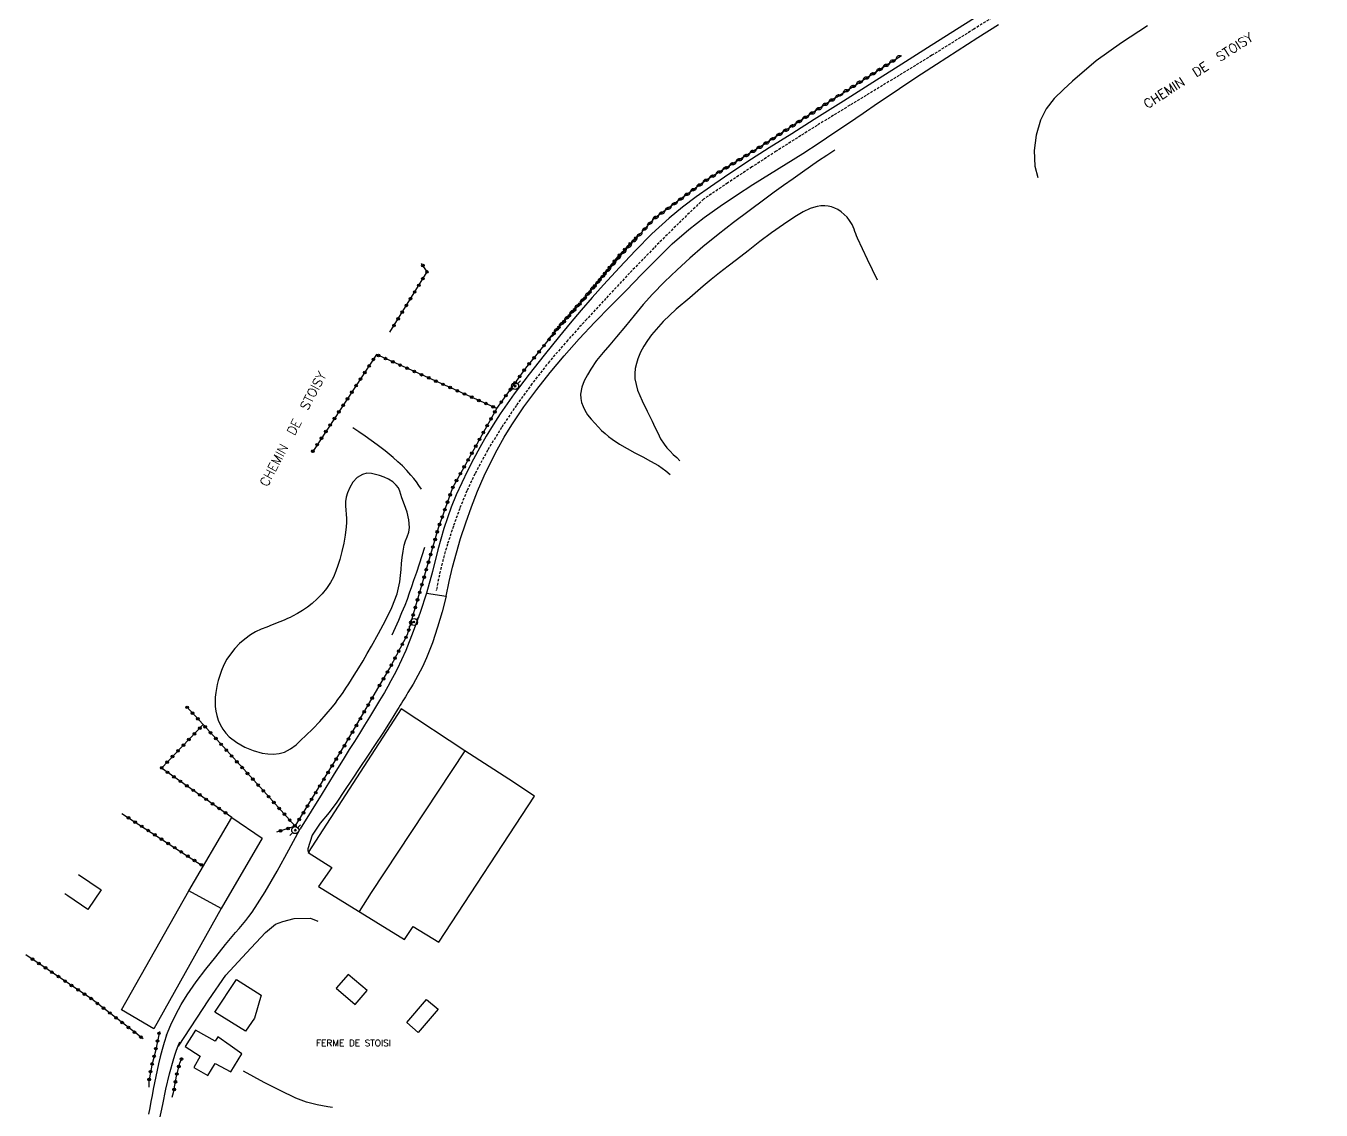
# Model space of a CAD drawing. Header units: millimetres. Extents: x 145999 to 147000, y 141000 to 142001.
# Drawn here: x 146698 to 146945.1, y 141591.3 to 141798.2 of the extents above; entities that cross this region are included whole.
import ezdxf
from ezdxf.enums import TextEntityAlignment as Align

# ---------------------------------------------------------------- set-up
doc = ezdxf.new("R2010")
doc.units = ezdxf.units.MM
doc.linetypes.add('DASHED', pattern=[0.75, 0.5, -0.25])
doc.layers.get('0').update_dxf_attribs({"linetype": 'CONTINUOUS'})
for name, color, linetype in [('W0001', 6, 'DASHED'), ('W0008', 7, 'CONTINUOUS'), ('W0071', 7, 'CONTINUOUS'), ('W0101', 7, 'CONTINUOUS'), ('W0104', 1, 'CONTINUOUS'), ('W0300', 7, 'CONTINUOUS'), ('W0310', 3, 'CONTINUOUS'), ('W0323', 7, 'CONTINUOUS'), ('W0473', 7, 'CONTINUOUS'), ('W0515', 5, 'CONTINUOUS'), ('W0984', 7, 'CONTINUOUS'), ('W0989', 7, 'CONTINUOUS')]:
    doc.layers.add(name, color=color, linetype=linetype)
doc.styles.get("Standard").update_dxf_attribs({"font": 'romans.shx', "width": 0.85})

# ---------------------------------------------------------------- blocks, each defined once
blk = doc.blocks.new('T473')
for p, q in [((-0.166667, 0.166667), (0.166667, -0.166667)), ((-0.166667, -0.166667), (0.166667, 0.166667)), ((0.500001, 0.500001), (1.000002, 1.000002)), ((-1.000002, -1.000002), (-0.500001, -0.500001))]:
    blk.add_line(p, q)
blk.add_ellipse((0, 0), major_axis=(0.471405, 0.471405), ratio=1, start_param=5.4977871438, end_param=11.780972451)
blk = doc.blocks.new('t310o')
at = {"color": 0, "linetype": 'Continuous'}
for centre, start, end in [((-0.5, 0.38), 216.8699, 323.1304), ((0.5, -0.37), 36.8699, 143.1303)]:
    blk.add_arc(centre, 0.625, start, end, dxfattribs=at)
blk = doc.blocks.new('t323o')
at = {"color": 0, "linetype": 'Continuous'}
for radius in [0.25, 0.15]:
    blk.add_circle((0, 0), radius, dxfattribs=at)

msp = doc.modelspace()

# ---------------------------------------------------------------- linework, layer by layer
at = {"layer": 'W0001'}
msp.add_lwpolyline([(146886.82, 141802.6), (146878.85, 141797.59), (146870.86, 141792.61), (146867.73, 141790.68), (146864.6, 141788.77), (146861.47, 141786.87), (146858.33, 141784.97), (146855.19, 141783.07), (146852.06, 141781.16), (146848.94, 141779.23), (146845.83, 141777.28), (146841.16, 141774.3), (146836.52, 141771.29), (146831.89, 141768.24), (146827.3, 141765.15), (146822.51, 141760.53), (146817.81, 141755.83), (146813.18, 141751.05), (146808.63, 141746.2), (146804.98, 141742.24), (146801.37, 141738.25), (146797.86, 141734.16), (146794.54, 141729.92), (146791.56, 141725.79), (146788.73, 141721.56), (146786.07, 141717.21), (146783.65, 141712.72), (146782.11, 141709.46), (146780.76, 141706.12), (146779.54, 141702.72), (146778.42, 141699.3), (146777.77, 141697.1), (146777.19, 141694.87), (146776.69, 141692.63), (146776.27, 141690.37)], dxfattribs=at)
at = {"layer": 'W0008'}
for points in [[(146945.14, 141842.74), (146940.29, 141839.41), (146935.39, 141836.16), (146930.46, 141832.96), (146925.52, 141829.76), (146921.73, 141827.29), (146917.94, 141824.82), (146914.14, 141822.35), (146910.35, 141819.88), (146908.67, 141818.78), (146906.98, 141817.68), (146905.3, 141816.58), (146903.62, 141815.47), (146901.94, 141814.37), (146900.25, 141813.27), (146898.56, 141812.17), (146896.88, 141811.08), (146890.36, 141806.9), (146883.84, 141802.74), (146877.3, 141798.6), (146870.75, 141794.48)], [(146778.17, 141689.37), (146778.74, 141692.14), (146779.39, 141694.9), (146780.12, 141697.63), (146780.93, 141700.35), (146781.92, 141703.39), (146783, 141706.41), (146784.17, 141709.39), (146785.44, 141712.33), (146786.62, 141714.83), (146787.88, 141717.29), (146789.22, 141719.7), (146790.67, 141722.06), (146792.99, 141725.5), (146795.46, 141728.83), (146798.04, 141732.08), (146800.69, 141735.27), (146803.55, 141738.5), (146806.52, 141741.64), (146809.54, 141744.71), (146812.58, 141747.78), (146815.46, 141750.74), (146818.34, 141753.72), (146821.31, 141756.62), (146824.45, 141759.34), (146827.41, 141761.64), (146830.46, 141763.82), (146833.56, 141765.9), (146836.72, 141767.92), (146839.88, 141769.9), (146843.06, 141771.88), (146846.21, 141773.87), (146849.34, 141775.92), (146852.14, 141777.8), (146854.93, 141779.68), (146857.72, 141781.57), (146860.51, 141783.46), (146863.3, 141785.35), (146866.1, 141787.22), (146868.91, 141789.09), (146871.73, 141790.93), (146875.66, 141793.47), (146879.61, 141795.98), (146883.57, 141798.47)], [(146870.75, 141794.48), (146865.16, 141790.95), (146859.57, 141787.42), (146853.99, 141783.88), (146848.41, 141780.33), (146844.11, 141777.62), (146839.8, 141774.93), (146835.52, 141772.2), (146831.3, 141769.38), (146828.59, 141767.51), (146825.9, 141765.62), (146823.26, 141763.65), (146820.71, 141761.55), (146817.42, 141758.53), (146814.27, 141755.35), (146811.22, 141752.09), (146808.2, 141748.81), (146806.04, 141746.41), (146803.92, 141743.97), (146801.85, 141741.5), (146799.8, 141739.01), (146796.88, 141735.38), (146793.99, 141731.73), (146791.17, 141728.01), (146788.49, 141724.19), (146787.13, 141722.09), (146785.83, 141719.94), (146784.59, 141717.76), (146783.4, 141715.55), (146782.24, 141713.29), (146781.13, 141711.01), (146780.09, 141708.69), (146779.13, 141706.33), (146777.75, 141702.3), (146776.6, 141698.18), (146775.55, 141694.05), (146774.44, 141689.94)], [(146774.44, 141689.94), (146778.17, 141689.37)]]:
    msp.add_lwpolyline(points, dxfattribs=at)
at = {"layer": 'W0071'}
for points in [[(146774.44, 141689.94), (146773.18, 141686.27), (146771.89, 141682.61), (146770.47, 141678.99), (146768.82, 141675.46), (146768.23, 141674.34), (146767.63, 141673.22), (146767.01, 141672.1), (146766.38, 141671)], [(146778.17, 141689.37), (146777.37, 141686.39), (146776.51, 141683.42), (146775.55, 141680.48), (146774.42, 141677.59), (146773.63, 141675.89), (146772.77, 141674.23), (146771.84, 141672.6), (146770.88, 141671)], [(146766.38, 141671), (146765.45, 141669.42), (146764.51, 141667.85), (146763.55, 141666.29), (146762.58, 141664.73), (146761.61, 141663.18), (146760.64, 141661.63), (146759.67, 141660.08), (146758.71, 141658.51), (146756.63, 141655.11), (146754.53, 141651.72), (146752.42, 141648.34), (146750.29, 141644.96)], [(146770.88, 141671), (146770.63, 141670.59), (146770.38, 141670.18), (146770.12, 141669.77), (146769.87, 141669.36), (146769.62, 141668.95), (146769.37, 141668.53), (146769.12, 141668.12), (146768.86, 141667.71), (146767.48, 141665.47), (146766.06, 141663.24), (146764.61, 141661.03), (146763.15, 141658.84), (146761.68, 141656.64), (146760.21, 141654.45), (146758.76, 141652.25), (146757.33, 141650.03), (146755.82, 141648.04), (146754.09, 141646.01), (146752.56, 141643.72), (146751.75, 141641.13), (146751.75, 141640.94), (146751.78, 141640.75), (146751.86, 141640.58), (146751.98, 141640.42), (146752.01, 141640.4), (146752.04, 141640.38), (146752.08, 141640.37), (146752.12, 141640.37)], [(146724.78, 141605.54), (146725.64, 141607.53), (146726.58, 141609.49), (146727.62, 141611.4), (146728.74, 141613.27), (146730.44, 141615.77), (146732.28, 141618.18), (146734.18, 141620.53), (146736.07, 141622.89), (146736.7, 141623.66), (146737.34, 141624.43), (146737.99, 141625.18), (146738.64, 141625.94), (146739.28, 141626.7), (146739.92, 141627.47), (146740.53, 141628.25), (146741.11, 141629.06), (146743.62, 141632.92), (146745.92, 141636.9), (146748.11, 141640.93), (146750.29, 141644.96)], [(146727.06, 141603.49), (146732.87, 141612.31), (146736.1, 141617.03), (146740.08, 141621.29), (146743.66, 141625.19), (146745.59, 141626.74), (146746.99, 141627.28), (146749.14, 141627.81), (146752.25, 141627.87), (146753.7, 141627.32)], [(146724.78, 141605.54), (146724.36, 141604.18), (146723.97, 141602.82), (146723.6, 141601.46), (146723.26, 141600.08), (146722.99, 141598.89), (146722.74, 141597.69), (146722.5, 141596.49), (146722.27, 141595.28), (146722.05, 141594.08), (146721.82, 141592.88), (146721.59, 141591.67), (146721.36, 141590.47)], [(146723.45, 141589.39), (146724.06, 141592.33), (146724.68, 141595.27), (146725.36, 141598.2), (146726.16, 141601.1), (146726.42, 141601.91), (146726.71, 141602.72), (146727.02, 141603.51), (146727.36, 141604.3)]]:
    msp.add_lwpolyline(points, dxfattribs=at)
at = {"layer": 'W0101'}
for points in [[(146735.24, 141629.76), (146722.36, 141606.79), (146716.22, 141610.42), (146729.04, 141633.09)], [(146735.24, 141629.76), (146729.04, 141633.09)]]:
    msp.add_lwpolyline(points, dxfattribs=at)
at = {"layer": 'W0104'}
for points in [[(146769.55, 141667.89), (146751.85, 141640.41), (146756.34, 141637.58), (146753.77, 141633.97), (146753.81, 141633.97), (146770.22, 141623.83), (146771.89, 141626.3), (146776.74, 141623.35), (146795, 141651.16), (146790.1, 141654.46), (146781.71, 141659.83)], [(146739.87, 141606.36), (146734.04, 141609.96), (146738.13, 141616.17), (146742.86, 141613.21), (146741.58, 141608.84)], [(146763.07, 141614.09), (146759.49, 141617.17), (146757.19, 141614.51), (146760.77, 141611.43)], [(146770.63, 141607.97), (146774.41, 141612.4), (146776.61, 141610.52), (146772.83, 141606.09)], [(146739.14, 141602.03), (146736.92, 141603.6), (146734.58, 141605.26), (146734.07, 141604.45), (146730.3, 141606.51), (146728.35, 141603.38), (146731.24, 141601.58), (146730.01, 141599.41), (146732.65, 141597.85), (146734.09, 141600.14), (146737.05, 141598.54)]]:
    msp.add_lwpolyline(points, close=True, dxfattribs=at)
for points in [[(146781.71, 141659.83), (146763.85, 141632.77), (146761.54, 141629.2)], [(146729.04, 141633.09), (146737.27, 141647.14), (146743.08, 141643.19)], [(146743.08, 141643.19), (146735.24, 141629.76)], [(146707.98, 141636.21), (146712.35, 141633.29), (146709.75, 141629.54)], [(146709.75, 141629.54), (146705.95, 141632.17), (146705.94, 141632.17), (146705.39, 141632.57)]]:
    msp.add_lwpolyline(points, dxfattribs=at)
at = {"layer": 'W0300'}
for points in [[(146852.33, 141774.53), (146850.79, 141773.49), (146849.24, 141772.45), (146847.71, 141771.39), (146846.18, 141770.33), (146844.37, 141769.06), (146842.57, 141767.77), (146840.78, 141766.48), (146839, 141765.17), (146836, 141762.94), (146833.01, 141760.7), (146830.05, 141758.41), (146827.15, 141756.03), (146824.67, 141753.86), (146822.23, 141751.64), (146819.86, 141749.35), (146817.55, 141746.99), (146815.76, 141745.02), (146814.05, 141742.97), (146812.38, 141740.9), (146810.7, 141738.84), (146809.43, 141737.36), (146808.12, 141735.89), (146806.87, 141734.37), (146805.77, 141732.73), (146805.12, 141731.62), (146804.52, 141730.47), (146804.05, 141729.24), (146803.82, 141727.93), (146803.85, 141727.12), (146804.02, 141726.33), (146804.3, 141725.58), (146804.63, 141724.86), (146805.17, 141723.96), (146805.81, 141723.13), (146806.51, 141722.36), (146807.22, 141721.61), (146807.84, 141721), (146808.49, 141720.42), (146809.16, 141719.86), (146809.86, 141719.33), (146811.25, 141718.38), (146812.71, 141717.53), (146814.2, 141716.73), (146815.7, 141715.96), (146817.19, 141715.16), (146818.66, 141714.29), (146820.06, 141713.32), (146820.89, 141712.62)], [(146773.44, 141709.8), (146772.98, 141710.5), (146772.49, 141711.18), (146771.98, 141711.85), (146771.44, 141712.49), (146770.64, 141713.37), (146769.8, 141714.22), (146768.93, 141715.04), (146768.05, 141715.84), (146767.31, 141716.47), (146766.55, 141717.08), (146765.78, 141717.67), (146765, 141718.25), (146763.85, 141719.09), (146762.69, 141719.92), (146761.52, 141720.73), (146760.34, 141721.52)], [(146774.03, 141698.65), (146773.53, 141697.07), (146773.02, 141695.49), (146772.5, 141693.91), (146771.96, 141692.34), (146771.55, 141691.15), (146771.13, 141689.95), (146770.7, 141688.76), (146770.25, 141687.58), (146769.67, 141686.16), (146769.07, 141684.75), (146768.46, 141683.34), (146767.82, 141681.95)], [(146756.46, 141591.74), (146755.57, 141591.89), (146754.55, 141592.07), (146753.53, 141592.27), (146752.52, 141592.51), (146751.52, 141592.79), (146750.48, 141593.15), (146749.46, 141593.57), (146748.47, 141594.03), (146747.48, 141594.5), (146745.44, 141595.49), (146743.42, 141596.52), (146741.43, 141597.6), (146739.46, 141598.71)]]:
    msp.add_lwpolyline(points, dxfattribs=at)
at = {"layer": 'W0310'}
for points in [[(146852.67, 141784.64), (146862.65, 141791.03), (146865.05, 141792.59)], [(146852.67, 141784.64), (146838.51, 141775.38), (146827.93, 141768.87), (146817.8, 141761.39), (146811.43, 141754.38), (146804.95, 141746.77), (146797.78, 141738.58)]]:
    msp.add_lwpolyline(points, dxfattribs=at)
at = {"layer": 'W0323'}
for points in [[(146787.82, 141725.2), (146793.34, 141732.92), (146799.82, 141740.83), (146804.5, 141746.05), (146811.2, 141754.45), (146814.78, 141758.19)], [(146767.43, 141739.76), (146774.54, 141751.3), (146773.47, 141752.89)], [(146764.7, 141671), (146767.39, 141675.62), (146770.77, 141682.02), (146776.69, 141702.4), (146779.41, 141710.12), (146787.82, 141725.2), (146764.88, 141735.49), (146752.58, 141716.82)], [(146749.35, 141645.46), (146759.1, 141661.37), (146764.7, 141671)], [(146728.61, 141668.28), (146731.78, 141664.84)], [(146737.27, 141647.14), (146723.82, 141656.56), (146731.78, 141664.84), (146743.92, 141651.48), (146749.35, 141645.46), (146745.79, 141644.33)], [(146716.28, 141647.87), (146731.82, 141637.83)], [(146720.36, 141604.84), (146710.52, 141612.46), (146697.96, 141620.93)], [(146723.44, 141606.28), (146722.66, 141602.49), (146721.98, 141599.85), (146721.41, 141596.71), (146721.44, 141595.62)], [(146725.89, 141593.74), (146726.14, 141594.6), (146726.67, 141597.77), (146727.33, 141600.21), (146727.75, 141601.32)]]:
    msp.add_lwpolyline(points, dxfattribs=at)
at = {"layer": 'W0515'}
for points in [[(146912.02, 141798.26), (146907.07, 141794.99), (146902.23, 141791.53), (146897.7, 141787.69), (146895.96, 141786.06), (146894.23, 141784.35), (146892.7, 141782.41), (146891.57, 141780.2), (146890.75, 141777.37), (146890.39, 141774.44), (146890.54, 141771.47), (146891.08, 141769.31)], [(146860.48, 141749.68), (146859.51, 141751.66), (146858.55, 141753.66), (146857.6, 141755.68), (146856.67, 141757.7), (146856.48, 141758.12), (146856.32, 141758.56), (146856.16, 141758.99), (146856, 141759.43), (146855.83, 141759.86), (146855.63, 141760.29), (146855.41, 141760.71), (146855.15, 141761.1), (146854.68, 141761.7), (146854.15, 141762.25), (146853.56, 141762.73), (146852.92, 141763.15), (146852.33, 141763.44), (146851.71, 141763.67), (146851.07, 141763.83), (146850.41, 141763.9), (146849.69, 141763.89), (146848.98, 141763.78), (146848.3, 141763.59), (146847.63, 141763.36), (146846.28, 141762.74), (146845, 141761.99), (146843.78, 141761.17), (146842.57, 141760.34), (146840.26, 141758.73), (146838.01, 141757.04), (146835.79, 141755.31), (146833.58, 141753.58), (146831.97, 141752.34), (146830.36, 141751.1), (146828.77, 141749.83), (146827.22, 141748.52), (146824.65, 141746.34), (146822.08, 141744.14), (146819.61, 141741.81), (146817.36, 141739.26), (146816.58, 141738.2), (146815.87, 141737.09), (146815.26, 141735.92), (146814.76, 141734.7), (146814.47, 141733.77), (146814.26, 141732.82), (146814.16, 141731.84), (146814.2, 141730.85), (146814.69, 141728.69), (146815.54, 141726.64), (146816.55, 141724.69), (146817.5, 141722.76), (146818.01, 141721.65), (146818.53, 141720.53), (146819.09, 141719.43), (146819.76, 141718.39), (146820.3, 141717.69), (146820.89, 141717.04), (146821.51, 141716.42), (146822.16, 141715.82), (146822.79, 141715.23)], [(146758.49, 141671), (146759.03, 141671.82), (146759.57, 141672.64), (146760.1, 141673.47), (146760.62, 141674.3), (146761.48, 141675.66), (146762.31, 141677.04), (146763.11, 141678.43), (146763.89, 141679.83), (146765.23, 141682.26), (146766.58, 141684.69), (146767.81, 141687.2), (146768.79, 141689.82), (146769.09, 141690.96), (146769.31, 141692.11), (146769.46, 141693.28), (146769.57, 141694.45), (146769.67, 141695.61), (146769.78, 141696.77), (146769.94, 141697.93), (146770.15, 141699.08), (146770.41, 141699.9), (146770.74, 141700.72), (146771.04, 141701.57), (146771.17, 141702.45), (146771.06, 141703.94), (146770.7, 141705.39), (146770.22, 141706.78), (146769.73, 141708.15), (146769.53, 141708.77), (146769.32, 141709.4), (146769.05, 141710.02), (146768.65, 141710.58), (146767.96, 141711.21), (146767.17, 141711.7), (146766.32, 141712.08), (146765.46, 141712.38), (146764.7, 141712.6), (146763.89, 141712.79), (146763.04, 141712.83), (146762.2, 141712.62), (146761.17, 141711.99), (146760.36, 141711.11), (146759.76, 141710.1), (146759.31, 141709.06), (146759.08, 141708.26), (146758.98, 141707.44), (146758.96, 141706.62), (146759, 141705.81), (146759.07, 141705.02), (146759.13, 141704.22), (146759.15, 141703.42), (146759.1, 141702.62), (146758.88, 141701.04), (146758.61, 141699.46), (146758.26, 141697.9), (146757.84, 141696.36), (146757.49, 141695.23), (146757.11, 141694.11), (146756.65, 141693.02), (146756.08, 141691.98), (146755.33, 141690.86), (146754.48, 141689.82), (146753.55, 141688.85), (146752.57, 141687.95), (146751.69, 141687.26), (146750.77, 141686.63), (146749.82, 141686.07), (146748.84, 141685.54), (146748.37, 141685.3), (146747.89, 141685.08), (146747.4, 141684.88), (146746.91, 141684.68), (146746.42, 141684.49), (146745.93, 141684.3), (146745.44, 141684.1), (146744.96, 141683.9), (146743.91, 141683.46), (146742.85, 141683.04), (146741.8, 141682.56), (146740.81, 141681.98), (146739.74, 141681.19), (146738.74, 141680.31), (146737.81, 141679.35), (146736.98, 141678.31), (146736.32, 141677.31), (146735.75, 141676.25), (146735.28, 141675.16), (146734.88, 141674.03), (146734.66, 141673.29), (146734.47, 141672.53), (146734.31, 141671.77), (146734.2, 141671)], [(146734.2, 141671), (146734.15, 141670.54), (146734.11, 141670.08), (146734.09, 141669.62), (146734.08, 141669.16), (146734.11, 141668.29), (146734.2, 141667.42), (146734.38, 141666.56), (146734.65, 141665.72), (146735.05, 141664.84), (146735.53, 141664), (146736.1, 141663.22), (146736.78, 141662.52), (146738.19, 141661.44), (146739.73, 141660.56), (146741.36, 141659.88), (146743.07, 141659.41)], [(146743.07, 141659.41), (146744.12, 141659.24), (146745.19, 141659.2), (146746.27, 141659.32), (146747.31, 141659.6), (146748.48, 141660.2), (146749.51, 141661), (146750.45, 141661.89), (146751.36, 141662.76), (146752.72, 141664.07), (146754.03, 141665.42), (146755.29, 141666.82), (146756.5, 141668.27), (146757.02, 141668.94), (146757.52, 141669.61), (146758.01, 141670.3), (146758.49, 141671)]]:
    msp.add_lwpolyline(points, dxfattribs=at)

# ---------------------------------------------------------------- block references
at = {"layer": 'W0310'}
for p, rotation in [((146861.52, 141790.3), 32.60473999739037), ((146862.78, 141791.11), 33.13467798540847), ((146864.03, 141791.93), 33.13467798540847), ((146857.72, 141787.88), 32.60473999739037), ((146858.99, 141788.68), 32.60473999739037), ((146860.25, 141789.49), 32.60473999739037), ((146853.93, 141785.45), 32.60473999739037), ((146855.2, 141786.26), 32.60473999739037), ((146856.46, 141787.07), 32.60473999739037), ((146849.92, 141782.84), 213.1792745220673), ((146851.17, 141783.67), 213.1792745220673), ((146852.43, 141784.49), 213.1792745220673), ((146846.15, 141780.38), 213.1792745220673), ((146847.41, 141781.2), 213.1792745220673), ((146848.66, 141782.02), 213.1792745220673), ((146842.39, 141777.92), 213.1792745220673), ((146843.64, 141778.74), 213.1792745220673), ((146844.9, 141779.56), 213.1792745220673), ((146838.62, 141775.46), 213.1792745220673), ((146839.88, 141776.28), 213.1792745220673), ((146841.13, 141777.1), 213.1792745220673), ((146834.79, 141773.09), 211.6102225564833), ((146836.07, 141773.88), 211.6102225564833), ((146837.34, 141774.67), 211.6102225564833), ((146829.68, 141769.95), 211.6102225564833), ((146830.96, 141770.74), 211.6102225564833), ((146832.24, 141771.52), 211.6102225564833), ((146833.51, 141772.31), 211.6102225564833), ((146825.96, 141767.42), 216.4666885191716), ((146827.17, 141768.31), 216.4666885191716), ((146828.4, 141769.16), 211.6102225564833), ((146823.55, 141765.64), 216.4666885191716), ((146824.76, 141766.53), 216.4666885191716), ((146819.93, 141762.96), 216.4666885191716), ((146821.14, 141763.85), 216.4666885191716), ((146822.34, 141764.74), 216.4666885191716), ((146816.56, 141760.02), 227.7259040578188), ((146817.57, 141761.13), 227.7259040578188), ((146818.73, 141762.07), 216.4666885191716), ((146814.54, 141757.8), 227.7259040578188), ((146815.55, 141758.91), 227.7259040578188), ((146812.52, 141755.58), 227.7259040578188), ((146813.53, 141756.69), 227.7259040578188), ((146810.54, 141753.33), 229.5920173504953), ((146811.51, 141754.47), 227.7259040578188), ((146808.59, 141751.04), 229.5920173504953), ((146809.56, 141752.19), 229.5920173504953), ((146805.68, 141747.62), 229.5920173504953), ((146806.65, 141748.76), 229.5920173504953), ((146807.62, 141749.9), 229.5920173504953), ((146803.71, 141745.35), 228.7546517282371), ((146804.7, 141746.48), 228.7546517282371), ((146801.73, 141743.1), 228.7546517282371), ((146802.72, 141744.22), 228.7546517282371), ((146799.75, 141740.84), 228.7546517282371), ((146800.74, 141741.97), 228.7546517282371), ((146798.76, 141739.71), 228.7546517282371)]:
    msp.add_blockref('t310o', p, dxfattribs=dict(at, rotation=rotation))
at = {"layer": 'W0323'}
for p, rotation in [((146812.26, 141755.55), 46.26781439013296), ((146813.3, 141756.64), 46.26781439013296), ((146814.34, 141757.72), 46.26781439013296), ((146810.29, 141753.3), 51.36767852527031), ((146811.23, 141754.47), 46.26781439013296), ((146773.73, 141752.5), 123.7430292543737), ((146774.51, 141751.26), 58.34872711336918), ((146808.42, 141750.96), 51.36767852527031), ((146809.35, 141752.13), 51.36767852527031), ((146772.94, 141748.7), 58.34872711336918), ((146773.72, 141749.98), 58.34872711336918), ((146806.54, 141748.61), 51.36767852527031), ((146807.48, 141749.79), 51.36767852527031), ((146771.36, 141746.15), 58.34872711336918), ((146772.15, 141747.43), 58.34872711336918), ((146804.67, 141746.27), 51.36767852527031), ((146805.61, 141747.44), 51.36767852527031), ((146769.79, 141743.59), 58.34872711336918), ((146770.57, 141744.87), 58.34872711336918), ((146802.68, 141744.02), 48.16411568866908), ((146803.68, 141745.14), 48.16411568866908), ((146768.21, 141741.04), 58.34872711336918), ((146769, 141742.32), 58.34872711336918), ((146799.69, 141740.67), 50.69640672239949), ((146800.68, 141741.79), 48.16411568866908), ((146801.68, 141742.91), 48.16411568866908), ((146797.79, 141738.34), 50.69640672239949), ((146798.74, 141739.51), 50.69640672239949), ((146795.89, 141736.02), 50.69640672239949), ((146796.84, 141737.18), 50.69640672239949), ((146763.45, 141733.31), 236.6183890327199), ((146764.27, 141734.57), 236.6183890327199), ((146765.24, 141735.32), 155.8556055789181), ((146766.61, 141734.71), 155.8556055789181), ((146767.98, 141734.1), 155.8556055789181), ((146769.35, 141733.48), 155.8556055789181), ((146793.99, 141733.7), 50.69640672239949), ((146794.94, 141734.86), 50.69640672239949), ((146761.8, 141730.81), 236.6183890327199), ((146762.62, 141732.06), 236.6183890327199), ((146770.72, 141732.87), 155.8556055789181), ((146772.09, 141732.26), 155.8556055789181), ((146773.46, 141731.64), 155.8556055789181), ((146774.83, 141731.03), 155.8556055789181), ((146792.19, 141731.3), 54.39001011586566), ((146793.06, 141732.52), 54.39001011586566), ((146760.15, 141728.3), 236.6183890327199), ((146760.97, 141729.56), 236.6183890327199), ((146776.19, 141730.42), 155.8556055789181), ((146777.56, 141729.8), 155.8556055789181), ((146778.93, 141729.19), 155.8556055789181), ((146780.3, 141728.58), 155.8556055789181), ((146790.44, 141728.86), 54.39001011586566), ((146791.31, 141730.08), 54.39001011586566), ((146759.32, 141727.05), 236.6183890327199), ((146781.67, 141727.96), 155.8556055789181), ((146783.04, 141727.35), 155.8556055789181), ((146784.41, 141726.73), 155.8556055789181), ((146785.78, 141726.12), 155.8556055789181), ((146788.69, 141726.42), 54.39001011586566), ((146789.57, 141727.64), 54.39001011586566), ((146757.67, 141724.55), 236.6183890327199), ((146758.5, 141725.8), 236.6183890327199), ((146787.14, 141725.51), 155.8556055789181), ((146787.45, 141724.54), 60.86385470830607), ((146756.02, 141722.04), 236.6183890327199), ((146756.85, 141723.29), 236.6183890327199), ((146785.99, 141721.92), 60.86385470830607), ((146786.72, 141723.23), 60.86385470830607), ((146754.37, 141719.54), 236.6183890327199), ((146755.2, 141720.79), 236.6183890327199), ((146784.53, 141719.3), 60.86385470830607), ((146785.26, 141720.61), 60.86385470830607), ((146752.72, 141717.03), 236.6183890327199), ((146753.55, 141718.28), 236.6183890327199), ((146783.07, 141716.68), 60.86385470830607), ((146783.8, 141717.99), 60.86385470830607), ((146781.61, 141714.06), 60.86385470830607), ((146782.34, 141715.37), 60.86385470830607), ((146780.15, 141711.44), 60.86385470830607), ((146780.88, 141712.75), 60.86385470830607), ((146778.92, 141708.72), 70.58442632073154), ((146779.42, 141710.13), 60.86385470830607), ((146778.42, 141707.3), 70.58442632073154), ((146777.42, 141704.47), 70.58442632073154), ((146777.92, 141705.89), 70.58442632073154), ((146776.47, 141701.63), 73.79097507213413), ((146776.92, 141703.06), 70.58442632073154), ((146775.63, 141698.75), 73.79097507213413), ((146776.05, 141700.19), 73.79097507213413), ((146775.21, 141697.31), 73.79097507213413), ((146774.37, 141694.43), 73.79097507213413), ((146774.79, 141695.87), 73.79097507213413), ((146773.54, 141691.55), 73.79097507213413), ((146773.95, 141692.99), 73.79097507213413), ((146773.12, 141690.1), 73.79097507213413), ((146772.28, 141687.22), 73.79097507213413), ((146772.7, 141688.66), 73.79097507213413), ((146771.44, 141684.34), 73.79097507213413), ((146771.86, 141685.78), 73.79097507213413), ((146770.5, 141681.51), 62.18173714723699), ((146771.02, 141682.9), 73.79097507213413), ((146769.1, 141678.85), 62.18173714723699), ((146769.8, 141680.18), 62.18173714723699), ((146768.4, 141677.53), 62.18173714723699), ((146766.97, 141674.89), 59.82487278200808), ((146767.7, 141676.2), 62.18173714723699), ((146765.46, 141672.3), 59.82487278200808), ((146766.21, 141673.59), 59.82487278200808), ((146764.05, 141669.88), 59.82487278191959), ((146728.73, 141668.15), 312.6211488237265), ((146729.75, 141667.05), 312.6211488237265), ((146762.54, 141667.28), 59.82487278191959), ((146763.3, 141668.58), 59.82487278191959), ((146730.76, 141665.94), 312.6211488237265), ((146731.15, 141664.18), 46.1144535179943), ((146732.17, 141664.41), 312.2811614588825), ((146761.03, 141664.69), 59.82487278191959), ((146761.79, 141665.99), 59.82487278191959), ((146729.07, 141662.02), 46.1144535179943), ((146730.11, 141663.1), 46.1144535179943), ((146733.18, 141663.3), 312.2811614588825), ((146734.19, 141662.19), 312.2811614588825), ((146759.53, 141662.1), 59.82487278191959), ((146760.28, 141663.39), 59.82487278191959), ((146726.99, 141659.86), 46.1144535179943), ((146728.03, 141660.94), 46.1144535179943), ((146735.2, 141661.08), 312.2811614588825), ((146736.21, 141659.97), 312.2811614588825), ((146757.97, 141659.53), 58.48906120939405), ((146758.76, 141660.81), 58.48906120939405), ((146723.87, 141656.61), 46.1144535179943), ((146724.91, 141657.69), 46.1144535179943), ((146725.95, 141658.77), 46.1144535179943), ((146737.22, 141658.86), 312.2811614588825), ((146738.23, 141657.75), 312.2811614588825), ((146739.24, 141656.64), 312.2811614588825), ((146756.41, 141656.97), 58.48906120939405), ((146757.19, 141658.25), 58.48906120939405), ((146724.98, 141655.74), 145.0048366585793), ((146726.21, 141654.88), 145.0048366585793), ((146740.25, 141655.53), 312.2811614588825), ((146741.26, 141654.42), 312.2811614588825), ((146754.84, 141654.41), 58.48906120939405), ((146755.62, 141655.69), 58.48906120939405), ((146727.44, 141654.02), 145.0048366585793), ((146728.67, 141653.16), 145.0048366585793), ((146729.9, 141652.3), 145.0048366585793), ((146742.26, 141653.31), 312.2811614588825), ((146743.27, 141652.2), 312.2811614588825), ((146753.27, 141651.86), 58.48906120939405), ((146754.05, 141653.13), 58.48906120939405), ((146731.13, 141651.44), 145.0048366585793), ((146732.36, 141650.58), 145.0048366585793), ((146733.59, 141649.72), 145.0048366585793), ((146744.28, 141651.09), 312.0150555612277), ((146745.29, 141649.97), 312.0150555612277), ((146751.7, 141649.3), 58.48906120939405), ((146752.49, 141650.58), 58.48906120939405), ((146717.54, 141647.06), 327.126598876837), ((146734.82, 141648.86), 145.0048366585793), ((146736.04, 141648), 145.0048366585793), ((146746.29, 141648.86), 312.0150555612277), ((146747.29, 141647.75), 312.0150555612277), ((146750.13, 141646.74), 58.48906120939405), ((146750.92, 141648.02), 58.48906120939405), ((146718.8, 141646.24), 327.126598876837), ((146720.06, 141645.43), 327.126598876837), ((146721.32, 141644.61), 327.126598876837), ((146746.56, 141644.57), 197.6700176660429), ((146747.99, 141645.03), 197.6700176660429), ((146748.3, 141646.63), 312.0150555612277), ((146749.3, 141645.52), 312.0150555612277), ((146722.58, 141643.8), 327.126598876837), ((146723.84, 141642.99), 327.126598876837), ((146725.1, 141642.17), 327.126598876837), ((146726.36, 141641.36), 327.126598876837), ((146727.62, 141640.54), 327.126598876837), ((146728.88, 141639.73), 327.126598876837), ((146730.14, 141638.91), 327.126598876837), ((146731.4, 141638.1), 327.126598876837), ((146699.2, 141620.09), 146.0108897154911), ((146700.45, 141619.25), 146.0108897154911), ((146701.69, 141618.41), 146.0108897154911), ((146702.93, 141617.57), 146.0108897154911), ((146704.18, 141616.74), 146.0108897154911), ((146705.42, 141615.9), 146.0108897154911), ((146706.66, 141615.06), 146.0108897154911), ((146707.91, 141614.22), 146.0108897154911), ((146709.15, 141613.38), 146.0108897154911), ((146710.4, 141612.54), 146.0108897154911), ((146711.59, 141611.63), 142.2574209693481), ((146712.77, 141610.71), 142.2574209693481), ((146713.96, 141609.8), 142.2574209693481), ((146715.15, 141608.88), 142.2574209693481), ((146716.33, 141607.96), 142.2574209693481), ((146717.52, 141607.04), 142.2574209693481), ((146718.7, 141606.12), 142.2574209693481), ((146719.89, 141605.21), 142.2574209693481), ((146723.36, 141605.92), 258.3301230943417), ((146722.76, 141602.98), 258.3301230943417), ((146723.06, 141604.45), 258.3301230943417), ((146722.03, 141600.07), 255.5362599812827), ((146722.41, 141601.52), 255.5362599812827), ((146727.64, 141601.01), 69.01820382801566), ((146721.75, 141598.59), 259.8045210437689), ((146726.77, 141598.15), 74.91973262667916), ((146727.16, 141599.59), 74.91973262667916), ((146721.48, 141597.12), 259.8045210437689), ((146726.24, 141595.2), 80.36478291006154), ((146726.49, 141596.67), 80.36478291006154)]:
    msp.add_blockref('t323o', p, dxfattribs=dict(at, rotation=rotation))
at = {"layer": 'W0473'}
for p in [(146791.33, 141729.47), (146772.04, 141684.43), (146749.36, 141644.7)]:
    msp.add_blockref('T473', p, dxfattribs=at)

# ---------------------------------------------------------------- texts
at = {"layer": 'W0984'}
msp.add_text('FERME DE STOISI  ', height=1.25, dxfattribs=at).set_placement((146761.35, 141604.07), align=Align.MIDDLE_CENTER)
at = {"layer": 'W0989'}
for rotation, p in [(32.9571, (146912, 141782.35)), (62.171, (146744.03, 141710.11))]:
    msp.add_text('CHEMIN  DE  STOISY  ', height=1.75, rotation=rotation, dxfattribs=at).set_placement(p)

doc.saveas('drawing.dxf')
